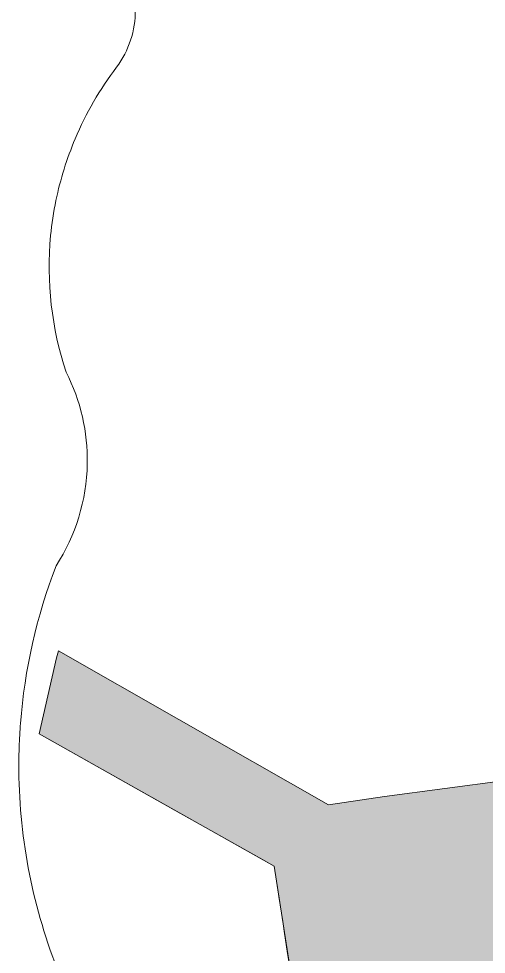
# Model space of a CAD drawing. Header units: metres. Extents: x 662613 to 666742, y 2728069 to 2732733.
# Drawn here: x 663066.8 to 663163.9, y 2730603.3 to 2730797.5 of the extents above; entities that cross this region are included whole.
import ezdxf

# ---------------------------------------------------------------- set-up
doc = ezdxf.new("R2010")
doc.units = ezdxf.units.M
doc.header["$MEASUREMENT"] = 0
doc.layers.add('Open area$0$INTENSIVE LANDSCAPING AND PLAZAS', color=7, linetype='Continuous', true_color=0xecf9e2)
doc.layers.add('Xref_DQ_MasterPlan_2024$0$DQ_PLOTS', color=252, linetype='Continuous', lineweight=15)

# ---------------------------------------------------------------- blocks, each defined once
blk = doc.blocks.new('Xref_DQ_MasterPlan_2024')
at = {"layer": 'Xref_DQ_MasterPlan_2024$0$DQ_PLOTS'}
for points in [[(663180.4, 2730641.07), (663142.78, 2730636.03), (663131.11, 2730634.31), (663100.03, 2730652.06), (663075, 2730666.3), (663074.64, 2730664.85), (663071.01, 2730649.06), (663100.39, 2730632.55), (663107.32, 2730628.66), (663116.79, 2730623.33), (663119.81, 2730621.63), (663120.45, 2730617.57), (663120.94, 2730614.39), (663121.07, 2730613.57), (663121.62, 2730610.08), (663122, 2730607.61), (663122.57, 2730603.97), (663123.3, 2730599.28)], [(663128.2, 2730567.93), (663119.81, 2730621.63), (663071.01, 2730649.06), (663074.64, 2730664.85), (663075, 2730666.3), (663100.03, 2730652.06), (663100.03, 2730652.06), (663131.11, 2730634.31), (663142.78, 2730636.03), (663180.4, 2730641.07), (663180.42, 2730640.95), (663180.52, 2730640.36), (663190.48, 2730641.87), (663203.7, 2730643.89), (663203.85, 2730643.91), (663206.01, 2730629.65), (663208.26, 2730614.82), (663212.72, 2730585.36)]]:
    blk.add_lwpolyline(points, dxfattribs=at)
blk.add_lwpolyline([(663075.67, 2730598.04, -0.093746), (663066.81, 2730639.99, -0.013801), (663066.85, 2730646.35, -0.010641), (663067.12, 2730651.24, -0.073018), (663074.51, 2730683.93, 0.140216), (663081, 2730705.13, 0.122851), (663076.63, 2730724.14, -0.105188), (663073.39, 2730752.5, -0.026926), (663074.5, 2730759.79, -0.049055), (663078.49, 2730772.61, -0.062767), (663087.08, 2730787.45, 0.161398), (663091, 2730799.37), (663091.12, 2730832.73), (663091.17, 2730847.97), (663091.19, 2730853.92), (663107.52, 2730921.04, -0.054636), (663109.9, 2730924.6, -0.043655), (663135.49, 2730948.64, -0.018456)], format="xyb", dxfattribs=at)
blk = doc.blocks.new('Open area')
at = {"layer": 'Open area$0$INTENSIVE LANDSCAPING AND PLAZAS'}
blk.add_hatch(color=256, dxfattribs=at).paths.add_polyline_path([(663100.03, 2730652.06), (663131.11, 2730634.31), (663142.78, 2730636.03), (663180.4, 2730641.07), (663180.42, 2730640.95), (663180.52, 2730640.36), (663190.48, 2730641.87), (663203.7, 2730643.89), (663203.85, 2730643.91), (663206.01, 2730629.65), (663208.26, 2730614.82), (663212.72, 2730585.36), (663212.89, 2730584.23), (663213.17, 2730582.4), (663213.31, 2730581.45), (663213.35, 2730581.22), (663213.38, 2730580.98), (663212.51, 2730580.84), (663202.24, 2730579.17), (663202.24, 2730579.16), (663200.83, 2730578.92), (663201.21, 2730576.51), (663199.65, 2730574.38), (663197.85, 2730571.94), (663195.62, 2730568.94), (663193.89, 2730568.66), (663193.28, 2730568.56), (663193.4, 2730567.73), (663194.18, 2730561.98), (663194.85, 2730557.04), (663196.94, 2730547.25), (663196.7, 2730547.21), (663192.01, 2730546.47), (663182.82, 2730545.04), (663182.2, 2730544.94), (663182.21, 2730544.88), (663166.44, 2730542.39), (663152.16, 2730540.19), (663142.93, 2730538.73), (663108.71, 2730533.49), (663128.2, 2730567.93), (663119.81, 2730621.63), (663071.01, 2730649.06), (663074.64, 2730664.85), (663075, 2730666.3), (663100.03, 2730652.06)], flags=0)

msp = doc.modelspace()

# ---------------------------------------------------------------- block references
for name in ['Xref_DQ_MasterPlan_2024', 'Open area']:
    msp.add_blockref(name, (0, 0))

doc.saveas('drawing.dxf')
